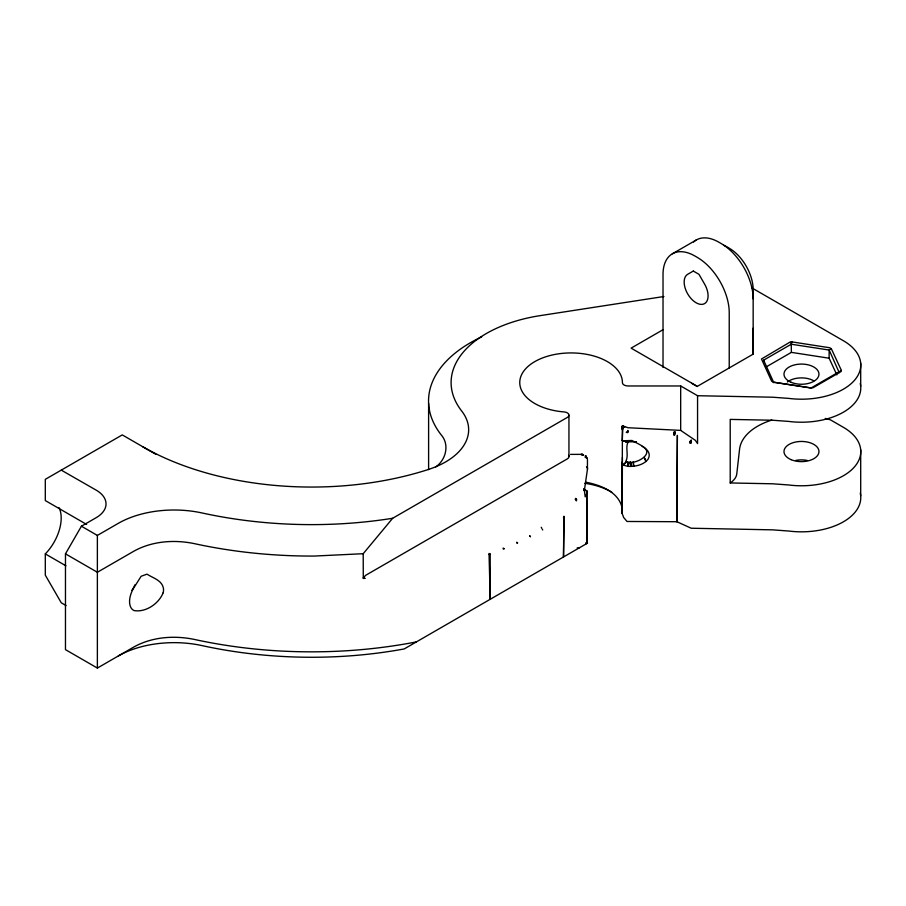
<?xml version="1.0" encoding="UTF-8"?>
<svg xmlns="http://www.w3.org/2000/svg" width="906" height="906" viewBox="0 0 906 906"><rect width="100%" height="100%" fill="white"/><g stroke="black" fill="none" stroke-linecap="round" stroke-linejoin="round"><path stroke-width="1.36" d="M752.105 288.029L843.407 340.747A59.298 34.235 0 0 1 853.486 381.403A59.298 34.235 0 0 1 788.718 398.391L772.648 397.213L697.563 395.718L680.678 385.967L628.051 385.967A5.64 3.262 0 0 1 622.411 382.694A51.325 29.638 0 0 0 573.577 352.966A51.325 29.638 0 0 0 519.976 379.818A51.325 29.638 0 0 0 564.076 411.924A5.64 3.262 0 0 1 568.651 414.11A5.64 3.262 0 0 1 567.292 417.451L392.66 518.277A304.223 175.639 0 0 1 282.661 523.827A310.26 179.128 0 0 1 202.117 512.977A78.969 45.594 0 0 0 118.256 523.362L97.372 535.423L97.372 668.062L65.47 649.636L65.47 553.849L81.415 526.216L96.115 517.722A33.839 19.536 0 0 0 95.277 489.625L61.257 470.123M663.022 329.716L631.108 348.142L697.326 386.364L753.158 354.133L753.158 328.21M697.563 395.718L697.563 443.589L695.366 440.35L680.678 430.395L628.051 427.734L622.411 425.854L622.173 513.521L623.668 517.496L627.009 521.471L676.873 521.72L691.21 528.232L772.648 529.851L788.718 531.029A59.298 34.235 0 0 0 860.258 493.091M622.411 457.462L622.196 513.34L622.196 462.026M564.121 517.201L563.498 556.975L563.906 516.239L563.453 517.643M622.852 426.092L622.433 430.044L622.196 428.685L623.396 427.179L623.419 426.296L622.241 428.3L622.852 426.092L622.207 440.339L623.985 441.358L622.92 440.814M622.716 426.035L622.354 427.27L622.411 425.854M627.881 431.55L627.926 430.441C626.714 434.336 629.115 430.373 626.261 432.355L627.462 432.581M582.637 455.299L582.615 454.37L570.576 454.382M690.814 440.871L691.289 442.083L690.327 442.989L690.497 440.724L691.425 440.067L689.568 442.706L691.21 443.125L691.369 440.973L690.497 440.724M642.116 446.33C655.616 453.396 636.386 464.37 628.039 462.241L627.813 466.375C634.993 466.681 643.396 465.231 648.05 459.229C653.679 449.319 637.586 443.929 631.969 440.475L622.739 440.78L623.543 440.95M673.951 434.925L674.087 431.868L675.027 431.935L674.732 434.993L673.951 434.925L674.823 433.951L674.019 433.883L674.925 432.841L674.064 432.774L675.027 431.935M622.354 427.27L622.456 425.911M839.228 372.638L829.16 350.044L791.244 344.223L763.611 360.18L763.735 360.95M587.45 459.399L587.45 469.217L584.37 490.406L585.185 496.828L587.484 491.833L584.268 489.285M575.378 499.24L575.627 498.379L576.386 499.093L576.409 500.848L575.378 499.24L576.386 499.093L576.669 499.965M622.513 427.791L623 426.137M582.479 454.835L583.747 455.174L581.154 454.325L582.671 454.54L582.954 455.378M766.136 366.941L791.368 352.366L791.244 344.223L791.946 341.902L829.692 347.745L831.289 348.663L841.402 370.452L840.825 371.709L813.192 387.666L811.006 388.006L773.26 382.162L771.663 381.245L761.482 359.002L789.772 342.242L791.946 341.902M586.42 457.802L585.367 457.428L585.627 455.65L587.179 458.515L585.627 455.65M584.336 489.5L583.86 490.486M363.555 577.394L363.204 578.447L364.869 578.345L363.555 577.394L365.752 575.265L567.292 458.9A5.651 3.533 4.5 0 0 568.651 455.344M624.064 426.556L623.396 427.179L624.585 427.054L623.396 427.179L623.781 426.432M626.216 461.414L623.622 464.959L626.442 461.698L626.012 460.882C628.979 455.186 624.823 446.069 628.481 441.822L636.386 441.822L633.872 441.584M364.869 578.345L363.283 577.994L363.204 553.702L392.66 518.277M435.752 466.907C445.967 459.886 449.818 444.54 441.12 434.789A142.536 82.299 0 0 1 481.698 336.885M585.367 457.428L586.363 456.692L585.321 456.579M841.402 370.452L811.006 388.006M831.289 348.663L829.16 350.044L829.115 358.21L836.85 374.88M672.365 253.793L696.295 239.977M97.372 668.062L134.213 646.793C152.31 636.873 174.133 635.287 194.111 639.376A332.819 192.151 0 0 0 280.509 651.006C325.945 653.441 371.687 650.565 416.375 641.912M541.256 527.292L541.697 528.187M542.218 529.149L542.717 529.965M587.507 543.113L404.223 648.934A304.223 175.639 0 0 1 282.661 656.465A310.26 179.128 0 0 1 202.117 645.616A78.969 45.594 0 0 0 118.256 656.001M623.396 427.179L624.302 426.669M489.161 554.438L490.203 554.053L490.225 599.274L489.036 553.43L490.203 554.053M581.392 454.801L582.615 454.37M773.26 382.162L811.55 387.983M663.917 296.511L540.067 315.65A119.977 69.275 0 0 0 461.686 411.018A78.969 45.594 0 0 1 428.164 469.557A239.15 138.074 0 0 1 142.536 446.613M363.204 553.702L314.325 556.058A327.111 188.856 0 0 1 265.786 554.2A332.819 192.151 0 0 1 194.111 543.577C174.133 539.489 152.31 541.075 134.213 550.995L97.372 572.264L65.47 553.849M860.258 383.476A59.298 34.235 0 0 1 788.718 421.415L772.648 420.237L730.213 419.399L730.213 482.955L772.648 483.793L788.718 484.97A59.298 34.235 0 0 0 853.486 467.983A59.298 34.235 0 0 0 843.407 427.326L830.485 419.874A62.05 35.821 0 0 0 825.23 418.447M626.442 461.698L628.039 462.241M791.368 352.366L829.115 358.21M690.383 441.935L691.289 442.083M585.956 482.241C600.938 485.027 620.236 492.547 622.399 509.818M583.883 489.24L585.616 489.874L583.747 488.821M622.456 440.622L623.985 441.358L622.207 440.339M622.297 440.452L623.985 441.358M691.595 383.249L697.258 386.511M156.104 454.45L122.265 434.903L45.3 479.342L45.3 500.565L86.614 524.427M81.415 526.216L97.372 535.423M59.049 507.677A34.972 20.192 -60 0 1 45.3 553.906L65.957 565.831M66.081 605.559L61.257 602.773L45.3 575.14L45.3 553.906M585.82 542.694L586.409 543.747M646.159 461.358L644.143 457.304L645.944 461.528M763.611 360.18L773.849 382.751M689.851 441.709L690.327 442.989M622.297 463.113L624.166 465.344L627.813 466.375L627.552 462.219M627.552 431.539L627.813 432.604M629.863 462.151L630.814 466.431L630.701 462.071L631.188 466.431M630.248 462.128L630.814 466.431M633.77 466.216L633.328 461.72L633.43 466.262M791.165 341.868L791.244 344.223M586.658 490.576L586.975 543.419L586.873 490.769M860.7 363.238L860.7 386.262M860.7 449.818L860.7 495.876M753.158 354.133L753.158 289.648A33.839 19.536 60 0 0 732.354 250.237A59.683 34.462 60 0 0 726.838 246.817A33.839 19.536 60 0 0 723.713 245.254M729.228 367.949L729.228 312.683A45.13 26.048 60 0 0 701.482 260.135A70.962 40.974 60 0 0 694.925 256.024A45.13 26.048 60 0 0 663.022 274.45L663.022 367.496M680.678 385.967L680.678 430.395M568.945 415.299L568.945 456.647M428.606 403.419L428.606 469.625M787.405 381.992A17.486 10.091 0 0 1 813.848 380.837M771.844 420.067A62.05 35.821 0 0 0 739.568 449.206L736.782 473.861A26.342 15.209 0 0 1 730.213 482.955M795.706 460.429A17.486 10.091 0 0 1 807.257 460.429M579.489 547.734A56.965 32.888 0 0 1 577.145 547.915M584.846 483.294A56.965 32.888 0 0 1 611.72 492.151M586.522 466.839A5.64 3.262 0 0 1 587.45 469.217M134.949 584.766A18.052 10.419 -60 0 1 131.857 590.384M753.158 298.867A45.13 26.048 60 0 0 725.412 246.319A70.962 40.974 60 0 0 718.854 242.208A45.13 26.048 60 0 0 693.543 242.015M677.371 435.48L676.873 521.72L677.371 435.48M163.171 592.773C158.867 603.589 145.968 612.513 134.213 610.621A18.981 10.951 -60 0 1 133.488 588.356L141.132 576.284L146.987 574.144C152.786 577.994 161.483 580.021 163.295 587.711A15.685 12.571 -18.7 0 1 163.159 592.773M693.305 271.053L687.665 274.303A16.92 9.773 60 0 0 687.665 293.85A16.92 9.773 60 0 0 704.585 303.612A16.92 9.773 60 0 0 704.585 284.076L698.945 274.303L693.305 271.053M530.429 536.658L529.784 535.91L530.429 536.658M517.553 542.909L516.918 543.226L516.76 542.23L517.553 542.909M504.144 548.719L503.306 549.07L503.158 548.073L504.144 548.719M628.481 441.822L625.627 441.868L628.481 441.822M791.097 382.287A17.486 10.091 0 0 0 818.854 375.299A17.486 10.091 0 0 0 794.483 364.914A17.486 10.091 0 0 0 791.097 382.287M791.097 459.659A17.486 10.091 0 0 0 818.854 452.672A17.486 10.091 0 0 0 794.483 442.287A17.486 10.091 0 0 0 791.097 459.659"/></g></svg>
